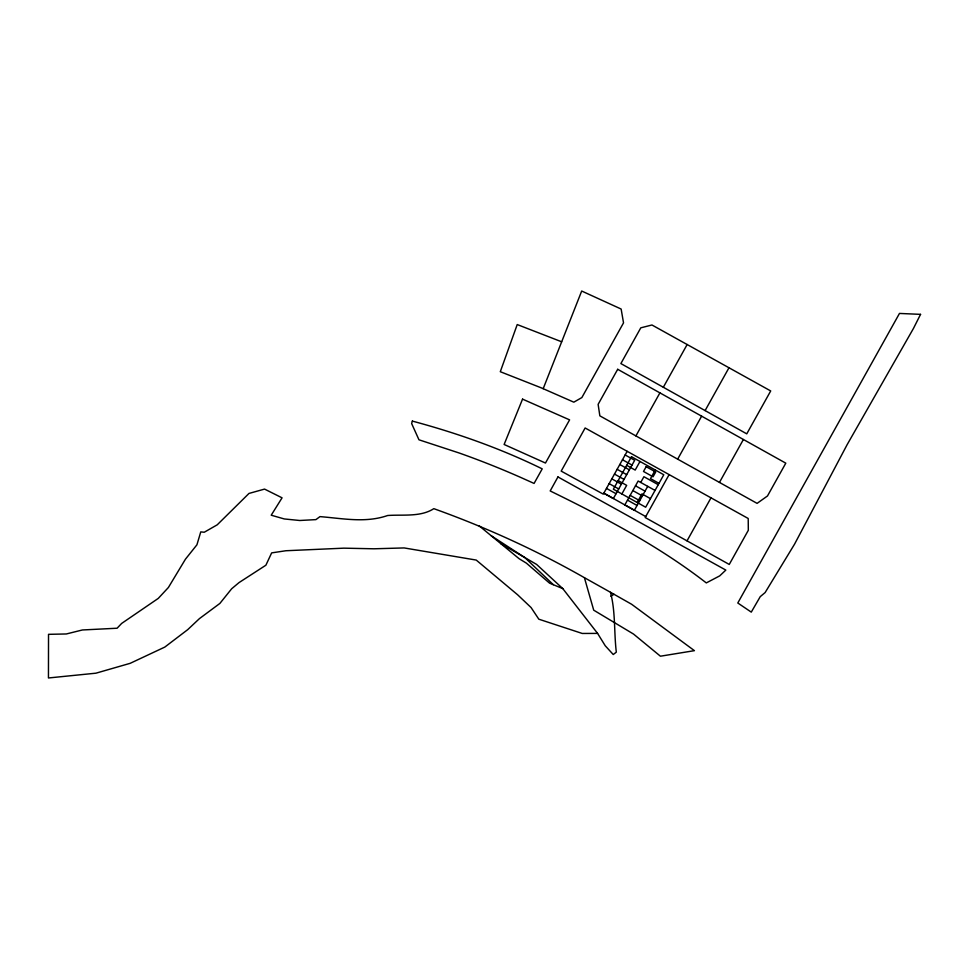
<?xml version="1.0" encoding="UTF-8"?>
<svg xmlns="http://www.w3.org/2000/svg" width="969" height="969" viewBox="0 0 969 969"><rect width="100%" height="100%" fill="white"/><g stroke="black" fill="none" stroke-linecap="round" stroke-linejoin="round"><path stroke-width="1.45" d="M543.197 388.666L581.691 291.027L621.141 309.038L623.527 322.871L581.86 397.569L573.83 402.171L541.138 387.794L500.295 371.708L517.228 324.554L561.669 341.791M627.161 451.336L603.287 494.142L561.184 471.116L585.131 427.983L748.213 518.488L748.322 530.285L729.257 564.442L645.197 517.531L669.131 474.616M635.918 435.905L659.913 392.869M663.329 387.261L687.154 344.528L770.706 390.943L746.76 433.846L620.875 363.569L640.788 327.837L651.955 324.99L687.154 344.528M621.88 493.948L626.664 485.36L618.161 480.612M639.988 461.474L635.192 470.074L626.689 465.326M640.715 482.441L643.913 476.712L658.242 484.706M637.166 502.475L641.962 493.887L650.465 498.635M655.274 470.001L650.49 478.601L658.993 483.349M647.716 486.353L634.392 510.239L624.835 504.91L638.159 481.024L655.044 490.435M677.658 459.149L701.629 416.173M705.105 410.59L728.979 367.772M687.033 540.847L710.992 497.86M719.458 482.429L743.393 439.502M610.785 596.214L614.031 594.3L631.655 604.281L694.41 650.659L660.422 656.207L633.532 634.065L593.718 610.179L584.404 577.681C536.39 550.319 485.869 527.293 433.821 508.664C420.522 517.264 402.886 514.382 387.661 515.508C365.41 523.236 342.711 518.415 319.964 516.622L315.93 519.614L299.76 520.498L284.292 518.948L271.211 515.205L282.064 497.824L264.561 489.091L248.985 493.439L217.238 524.81L204.265 532.235L200.765 531.896L196.925 544.796L185.454 559.174L168.4 587.493L158.274 598.394L121.634 623.442L117.104 628.227L82.401 629.971L66.328 633.968L48.523 634.332L48.45 677.973L95.919 673.189L130.197 663.317L164.803 647.086L187.72 629.644L199.42 618.634L219.878 603.433L231.676 588.752L239.04 582.587L265.881 565.218L271.647 552.887L285.879 550.743L343.874 548.163L373.998 548.793L404.158 547.933L476.227 560.07L517.664 594.821L531.073 607.539L538.825 619.191L582.248 633.46L597.582 633.399L605.25 645.778L613.244 654.523L616.32 652.161C613.91 632.188 615.642 611.851 610.494 592.301L584.404 577.681M597.582 633.399L562.795 588.619L549.544 583.144L526.361 563.122L519.118 558.713L479.134 525.804M625.138 454.958L634.695 460.287L613.377 498.514L603.82 493.185L645.729 516.574M622.473 459.742L632.03 465.072M619.809 464.514L629.365 469.844M617.144 469.299L626.701 474.628M614.479 474.071L624.036 479.401M635.494 485.796L645.051 491.126M611.814 478.843L621.371 484.173M632.83 490.58L642.386 495.91M609.15 483.628L618.707 488.957M630.165 495.353L639.722 500.682M606.485 488.4L616.042 493.73M627.5 500.137L637.057 505.467M610.494 592.301L614.031 594.3M500.707 543.548L536.596 564.418L562.795 588.619M491.174 535.712L524.847 557.587L553.347 584.707M412.346 421.091L411.643 423.562L418.971 439.805L459.245 453.02A862.543 862.543 0 0 1 521.213 477.656L534.076 483.434L542.216 468.863C500.707 448.514 456.968 433.058 412.346 421.091M522.545 399.131L504.122 444.48L545.474 463.037L569.59 419.868L522.545 399.131M920.55 314.356L913.464 328.43L847.088 444.747L794.568 544.13L765.122 592.556L760.241 596.65L751.278 612.117L737.797 602.997L899.474 313.435L920.55 314.356M557.95 476.942L550.186 490.944C604.474 517.519 658.375 545.753 706.304 582.914L719.725 575.865L725.829 570.087L557.95 476.942M617.689 369.298L598.127 404.352L599.847 415.846L757.092 503.371L767.484 495.971L785.798 463.17L617.689 369.298M631.485 456.726L613.365 489.2L645.669 507.223L663.789 474.749L631.485 456.726M646.166 466.683L643.501 471.467L653.045 476.796L655.71 472.024L646.166 466.683"/></g></svg>
